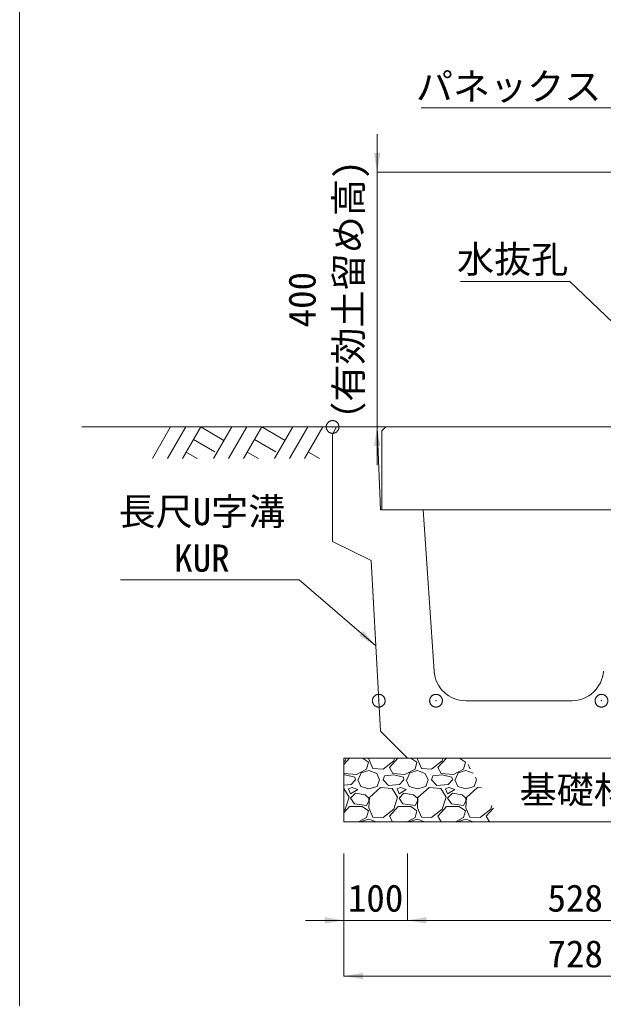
# Model space of a CAD drawing. Units: millimetres at full size, sheet at 1:40. Extents: x 206103 to 244503, y 883348 to 903496.
# Drawn here: x 230503 to 231421, y 900071 to 901608 of the extents above; entities that cross this region are included whole.
import ezdxf
from ezdxf.enums import TextEntityAlignment as Align

# ---------------------------------------------------------------- set-up
doc = ezdxf.new("R2010")
doc.units = ezdxf.units.MM
doc.header["$LTSCALE"] = 40
doc.header["$PDMODE"] = 32
doc.header["$PDSIZE"] = 20
doc.linetypes.add('USER1', pattern=[28.575, 19.05, -3.175, 3.175, -3.175])
for name, color, linetype, lineweight in [('0_2', 7, 'Continuous', 20), ('図枠', 5, 'Continuous', 13), ('基礎材', 7, 'Continuous', 15), ('寸法線', 7, 'Continuous', 13), ('引出線', 4, 'Continuous', 13), ('本体', 2, 'Continuous', 13), ('補助線', 8, 'USER1', 13), ('ﾊｯﾁﾝｸﾞ', 7, 'Continuous', 5)]:
    doc.layers.add(name, color=color, linetype=linetype, lineweight=lineweight)
doc.styles.add('ＭＳ ゴシック', font='')
doc.styles.get('ＭＳ ゴシック').set_extended_font_data('MS Gothic')

# ---------------------------------------------------------------- blocks, each defined once
blk = doc.blocks.new('filled_arrow')
at = {"color": 0, "linetype": 'Continuous', "lineweight": -2}
blk.add_solid([(7.5, 1.25), (0, 0), (7.5, -1.25)], dxfattribs=at)

msp = doc.modelspace()

# ---------------------------------------------------------------- linework, layer by layer
at = {"layer": '0_2'}
msp.add_line((231001.21, 900968.33), (230601.21, 900968.33), dxfattribs=at)
at = {"layer": '図枠'}
msp.add_line((230503.21, 903148.33), (230503.21, 883348.33), dxfattribs=at)
at = {"layer": '基礎材'}
for p, q in [((231012.71, 900448.33), (231740.25, 900448.33)), ((231012.71, 900448.33), (231012.71, 900348.33)), ((231012.71, 900348.33), (231740.25, 900348.33))]:
    msp.add_line(p, q, dxfattribs=at)
at = {"layer": '寸法線'}
for p, q in [((231065.21, 900908.33), (231065.21, 901428.33)), ((231515.21, 901368.33), (231065.21, 901368.33)), ((231510.21, 900968.33), (231065.21, 900968.33)), ((231012.71, 900298.33), (231012.71, 900193.39)), ((231012.71, 900298.33), (231012.71, 900105.89)), ((231112.71, 900298.33), (231112.71, 900193.39)), ((231112.71, 900298.33), (231112.71, 900193.39)), ((230952.71, 900193.39), (231172.71, 900193.39)), ((231112.71, 900193.39), (231640.25, 900193.39)), ((231740.25, 900105.89), (231012.71, 900105.89))]:
    msp.add_line(p, q, dxfattribs=at)
at = {"layer": '引出線'}
for points in [[(231562.71, 901365.83), (231442.5, 901469.29), (231134.25, 901469.29)], [(231560.21, 901013.33), (231367.75, 901196.78), (231196, 901196.78)], [(231063, 900624.6), (230942.79, 900728.06), (230661.96, 900728.06)]]:
    msp.add_lwpolyline(points, dxfattribs=at)
at = {"layer": '本体'}
for p, q in [((231001.21, 900968.33), (230995.21, 900956.33)), ((231001.21, 900968.33), (231065.21, 900968.33)), ((231065.21, 900968.33), (231070.21, 900838.33)), ((230995.21, 900788.33), (230995.21, 900956.33)), ((231070.21, 900838.33), (231137.71, 900838.33)), ((231137.71, 900838.33), (231154.59, 900585)), ((231055.71, 900758.47), (230995.21, 900788.33)), ((231055.71, 900758.47), (231070.3, 900490.74)), ((231204.48, 900538.33), (231370.93, 900538.33)), ((231112.71, 900448.33), (231070.3, 900490.74)), ((231112.71, 900448.33), (231462.71, 900448.33))]:
    msp.add_line(p, q, dxfattribs=at)
at = {"layer": '本体', "lineweight": 20}
msp.add_lwpolyline([(231072.71, 900838.33), (231072.71, 900962.33), (231078.71, 900968.33), (231496.71, 900968.33), (231502.71, 900962.33), (231502.71, 900838.33)], close=True, dxfattribs=at)
at = {"layer": '本体'}
for centre, start, end in [((231204.48, 900588.33), 183.81407, 270), ((231370.93, 900588.33), 270, 356.18593)]:
    msp.add_arc(centre, 50, start, end, dxfattribs=at)
at = {"layer": '補助線'}
for p in [(230995.21, 900968.33), (231067.71, 900538.33), (231157.71, 900538.33), (231417.71, 900538.33)]:
    msp.add_point(p, dxfattribs=at)
at = {"layer": 'ﾊｯﾁﾝｸﾞ', "lineweight": 9}
for p, q in [((230740.65, 900968.33), (230712, 900918.71)), ((230764.27, 900968.33), (230735.62, 900918.71)), ((230787.89, 900968.33), (230759.24, 900918.71)), ((230787.89, 900968.33), (230824.46, 900947.22)), ((230836.65, 900968.33), (230808, 900918.71)), ((230860.27, 900968.33), (230831.62, 900918.71)), ((230883.89, 900968.33), (230855.24, 900918.71)), ((230883.89, 900968.33), (230920.46, 900947.22)), ((230932.65, 900968.33), (230904, 900918.71)), ((230956.27, 900968.33), (230927.62, 900918.71)), ((230979.89, 900968.33), (230951.24, 900918.71)), ((230776.47, 900948.55), (230809.88, 900929.26)), ((230872.47, 900948.55), (230905.88, 900929.26)), ((230765.05, 900928.76), (230782.46, 900918.71)), ((230861.05, 900928.76), (230878.46, 900918.71)), ((230957.05, 900928.76), (230974.46, 900918.71))]:
    msp.add_line(p, q, dxfattribs=at)
at = {"layer": 'ﾊｯﾁﾝｸﾞ'}
for p, q in [((231012.71, 900438.39), (231021.65, 900448.33)), ((231012.71, 900442.22), (231015.01, 900444)), ((231015.01, 900444), (231016.39, 900448.33)), ((231042.03, 900448.33), (231051.58, 900441.71)), ((231051.58, 900441.71), (231048.54, 900431.05)), ((231052.44, 900448.33), (231052.35, 900446.29)), ((231052.35, 900446.29), (231058.44, 900431.81)), ((231074.44, 900431.05), (231091.21, 900444)), ((231084.35, 900433.33), (231097.85, 900448.33)), ((231091.21, 900444), (231092.59, 900448.33)), ((231118.23, 900448.33), (231127.78, 900441.71)), ((231127.78, 900441.71), (231124.74, 900431.05)), ((231128.64, 900448.33), (231128.55, 900446.29)), ((231128.55, 900446.29), (231134.64, 900431.81)), ((231150.64, 900431.05), (231167.41, 900444)), ((231160.55, 900433.33), (231174.05, 900448.33)), ((231167.41, 900444), (231168.79, 900448.33)), ((231194.43, 900448.33), (231203.98, 900441.71)), ((231203.98, 900441.71), (231200.94, 900431.05)), ((231048.54, 900431.05), (231032.53, 900422.66)), ((231040.15, 900424.95), (231052.35, 900428.76)), ((231052.35, 900428.76), (231064.54, 900424.19)), ((231058.44, 900431.81), (231074.44, 900431.05)), ((231089.68, 900424.19), (231084.35, 900433.33)), ((231124.74, 900431.05), (231108.73, 900422.66)), ((231116.35, 900424.95), (231128.55, 900428.76)), ((231128.55, 900428.76), (231140.74, 900424.19)), ((231134.64, 900431.81), (231150.64, 900431.05)), ((231165.88, 900424.19), (231160.55, 900433.33)), ((231200.94, 900431.05), (231184.93, 900422.66)), ((231192.55, 900424.95), (231204.75, 900428.76)), ((231204.75, 900428.76), (231216.08, 900424.51)), ((231208.09, 900438.34), (231210.84, 900431.81)), ((231210.84, 900431.81), (231211.89, 900431.76)), ((231013.48, 900424.19), (231012.71, 900425.52)), ((231015.01, 900421.9), (231012.71, 900421.66)), ((231032.53, 900422.66), (231013.48, 900424.19)), ((231030.25, 900418.09), (231015.01, 900421.9)), ((231031.01, 900414.28), (231024.15, 900406.66)), ((231031.01, 900414.28), (231030.25, 900418.09)), ((231034.82, 900414.28), (231039.39, 900403.61)), ((231035.58, 900414.28), (231040.15, 900424.95)), ((231064.54, 900424.19), (231069.11, 900414.28)), ((231065.3, 900403.61), (231069.11, 900414.28)), ((231074.44, 900414.28), (231076.73, 900420.38)), ((231082.83, 900405.14), (231074.44, 900414.28)), ((231091.21, 900421.9), (231076.73, 900420.38)), ((231108.73, 900422.66), (231089.68, 900424.19)), ((231106.45, 900418.09), (231091.21, 900421.9)), ((231107.21, 900414.28), (231100.35, 900406.66)), ((231107.21, 900414.28), (231106.45, 900418.09)), ((231111.02, 900414.28), (231115.59, 900403.61)), ((231111.78, 900414.28), (231116.35, 900424.95)), ((231140.74, 900424.19), (231145.31, 900414.28)), ((231141.5, 900403.61), (231145.31, 900414.28)), ((231150.64, 900414.28), (231152.93, 900420.38)), ((231159.03, 900405.14), (231150.64, 900414.28)), ((231167.41, 900421.9), (231152.93, 900420.38)), ((231184.93, 900422.66), (231165.88, 900424.19)), ((231182.65, 900418.09), (231167.41, 900421.9)), ((231183.41, 900414.28), (231176.55, 900406.66)), ((231183.41, 900414.28), (231182.65, 900418.09)), ((231187.22, 900414.28), (231191.79, 900403.61)), ((231187.98, 900414.28), (231192.55, 900424.95)), ((231217.7, 900403.61), (231221.51, 900414.28)), ((231219.63, 900418.35), (231221.51, 900414.28)), ((231024.15, 900406.66), (231012.71, 900405.67)), ((231012.72, 900400.57), (231012.71, 900400.57)), ((231021.1, 900386.85), (231012.72, 900400.57)), ((231025.68, 900402.09), (231020.34, 900399.8)), ((231020.34, 900399.8), (231023.39, 900392.18)), ((231023.39, 900392.18), (231034.82, 900399.04)), ((231034.82, 900399.04), (231025.68, 900402.09)), ((231039.39, 900403.61), (231052.35, 900399.8)), ((231052.35, 900399.8), (231065.3, 900403.61)), ((231070.63, 900402.09), (231053.11, 900386.09)), ((231088.92, 900400.57), (231070.63, 900402.09)), ((231100.35, 900406.66), (231082.83, 900405.14)), ((231097.3, 900386.85), (231088.92, 900400.57)), ((231101.88, 900402.09), (231096.54, 900399.8)), ((231096.54, 900399.8), (231099.59, 900392.18)), ((231099.59, 900392.18), (231111.02, 900399.04)), ((231111.02, 900399.04), (231101.88, 900402.09)), ((231115.59, 900403.61), (231128.55, 900399.8)), ((231128.55, 900399.8), (231141.5, 900403.61)), ((231146.83, 900402.09), (231129.31, 900386.09)), ((231165.12, 900400.57), (231146.83, 900402.09)), ((231176.55, 900406.66), (231159.03, 900405.14)), ((231173.5, 900386.85), (231165.12, 900400.57)), ((231178.08, 900402.09), (231172.74, 900399.8)), ((231172.74, 900399.8), (231175.79, 900392.18)), ((231175.79, 900392.18), (231187.22, 900399.04)), ((231187.22, 900399.04), (231178.08, 900402.09)), ((231191.79, 900403.61), (231204.75, 900399.8)), ((231204.75, 900399.8), (231217.7, 900403.61)), ((231223.03, 900402.09), (231205.51, 900386.09)), ((231229.32, 900401.57), (231223.03, 900402.09)), ((231015.01, 900367.8), (231021.1, 900386.85)), ((231031.01, 900392.95), (231023.39, 900385.33)), ((231023.39, 900385.33), (231029.49, 900376.18)), ((231046.25, 900390.66), (231031.01, 900392.95)), ((231052.35, 900385.33), (231046.25, 900390.66)), ((231048.54, 900373.9), (231052.35, 900380.75)), ((231053.11, 900386.09), (231052.35, 900370.09)), ((231052.35, 900380.75), (231052.35, 900385.33)), ((231091.21, 900367.8), (231097.3, 900386.85)), ((231107.21, 900392.95), (231099.59, 900385.33)), ((231099.59, 900385.33), (231105.69, 900376.18)), ((231122.45, 900390.66), (231107.21, 900392.95)), ((231128.55, 900385.33), (231122.45, 900390.66)), ((231124.74, 900373.9), (231128.55, 900380.75)), ((231129.31, 900386.09), (231128.55, 900370.09)), ((231128.55, 900380.75), (231128.55, 900385.33)), ((231167.41, 900367.8), (231173.5, 900386.85)), ((231183.41, 900392.95), (231175.79, 900385.33)), ((231175.79, 900385.33), (231181.89, 900376.18)), ((231198.65, 900390.66), (231183.41, 900392.95)), ((231204.75, 900385.33), (231198.65, 900390.66)), ((231200.94, 900373.9), (231204.75, 900380.75)), ((231205.51, 900386.09), (231204.75, 900370.09)), ((231204.75, 900380.75), (231204.75, 900385.33)), ((231012.71, 900362.19), (231021.87, 900372.37)), ((231012.71, 900366.02), (231015.01, 900367.8)), ((231021.87, 900372.37), (231041.68, 900372.37)), ((231029.49, 900376.18), (231048.54, 900373.9)), ((231041.68, 900372.37), (231051.58, 900365.51)), ((231051.58, 900365.51), (231048.54, 900354.85)), ((231052.35, 900370.09), (231058.44, 900355.61)), ((231074.44, 900354.85), (231091.21, 900367.8)), ((231084.35, 900357.13), (231098.07, 900372.37)), ((231098.07, 900372.37), (231117.88, 900372.37)), ((231105.69, 900376.18), (231124.74, 900373.9)), ((231117.88, 900372.37), (231127.78, 900365.51)), ((231127.78, 900365.51), (231124.74, 900354.85)), ((231128.55, 900370.09), (231134.64, 900355.61)), ((231150.64, 900354.85), (231167.41, 900367.8)), ((231160.55, 900357.13), (231174.27, 900372.37)), ((231174.27, 900372.37), (231194.08, 900372.37)), ((231181.89, 900376.18), (231200.94, 900373.9)), ((231194.08, 900372.37), (231203.98, 900365.51)), ((231203.98, 900365.51), (231200.94, 900354.85)), ((231204.75, 900370.09), (231210.84, 900355.61)), ((231226.84, 900354.85), (231243.61, 900367.8)), ((231236.75, 900357.13), (231247.85, 900369.47)), ((231243.61, 900367.8), (231245.47, 900373.61)), ((231013.29, 900348.33), (231012.71, 900349.32)), ((231048.54, 900354.85), (231036.1, 900348.33)), ((231040.15, 900348.75), (231052.35, 900352.56)), ((231052.35, 900352.56), (231063.63, 900348.33)), ((231058.44, 900355.61), (231074.44, 900354.85)), ((231089.49, 900348.33), (231084.35, 900357.13)), ((231124.74, 900354.85), (231112.3, 900348.33)), ((231116.35, 900348.75), (231128.55, 900352.56)), ((231128.55, 900352.56), (231139.83, 900348.33)), ((231134.64, 900355.61), (231150.64, 900354.85)), ((231165.69, 900348.33), (231160.55, 900357.13)), ((231200.94, 900354.85), (231188.5, 900348.33)), ((231192.55, 900348.75), (231204.75, 900352.56)), ((231204.75, 900352.56), (231216.03, 900348.33)), ((231210.84, 900355.61), (231226.84, 900354.85)), ((231241.89, 900348.33), (231236.75, 900357.13)), ((231039.98, 900348.33), (231040.15, 900348.75)), ((231116.18, 900348.33), (231116.35, 900348.75)), ((231192.38, 900348.33), (231192.55, 900348.75))]:
    msp.add_line(p, q, dxfattribs=at)

# ---------------------------------------------------------------- block references
at = {"layer": '寸法線', "xscale": 4, "yscale": 4}
for p, rotation in [((231065.21, 901368.33), 90), ((231065.21, 900968.33), 270), ((231012.71, 900193.39), 180)]:
    msp.add_blockref('filled_arrow', p, dxfattribs=dict(at, rotation=rotation))
for p in [(231112.71, 900193.39), (231112.71, 900193.39), (231012.71, 900105.89)]:
    msp.add_blockref('filled_arrow', p, dxfattribs=at)
at = {"layer": '引出線', "xscale": 4, "yscale": 4, "rotation": 139.3}
msp.add_blockref('filled_arrow', (231063, 900624.6), dxfattribs=at)

# ---------------------------------------------------------------- texts
at = {"layer": '寸法線', "style": 'ＭＳ ゴシック'}
for s, p in [('（有効土留め高)', (231054.41, 900949.8)), ('400', (230981.28, 901124.62))]:
    msp.add_text(s, height=42.72, rotation=90, dxfattribs=at).set_placement(p, align=Align.BOTTOM_LEFT)
for s, p in [('基礎材', (231376.48, 900398.33)), ('100', (231062.71, 900228.39)), ('528', (231376.48, 900228.39)), ('728', (231376.48, 900140.89))]:
    msp.add_text(s, height=42.72, dxfattribs=at).set_placement(p, align=Align.MIDDLE_CENTER)
at = {"layer": '引出線', "style": 'ＭＳ ゴシック'}
for s, p in [('パネックス', (231417.5, 901524.43)), ('水抜孔', (231365.5, 901253.06))]:
    msp.add_text(s, height=42.72, dxfattribs=at).set_placement(p, align=Align.TOP_RIGHT)
for s, p in [('長尺U字溝', (230658.76, 900801.3)), ('KUR', (230746.17, 900728.17))]:
    msp.add_text(s, height=42.72, dxfattribs=at).set_placement(p, align=Align.BOTTOM_LEFT)

doc.saveas('drawing.dxf')
